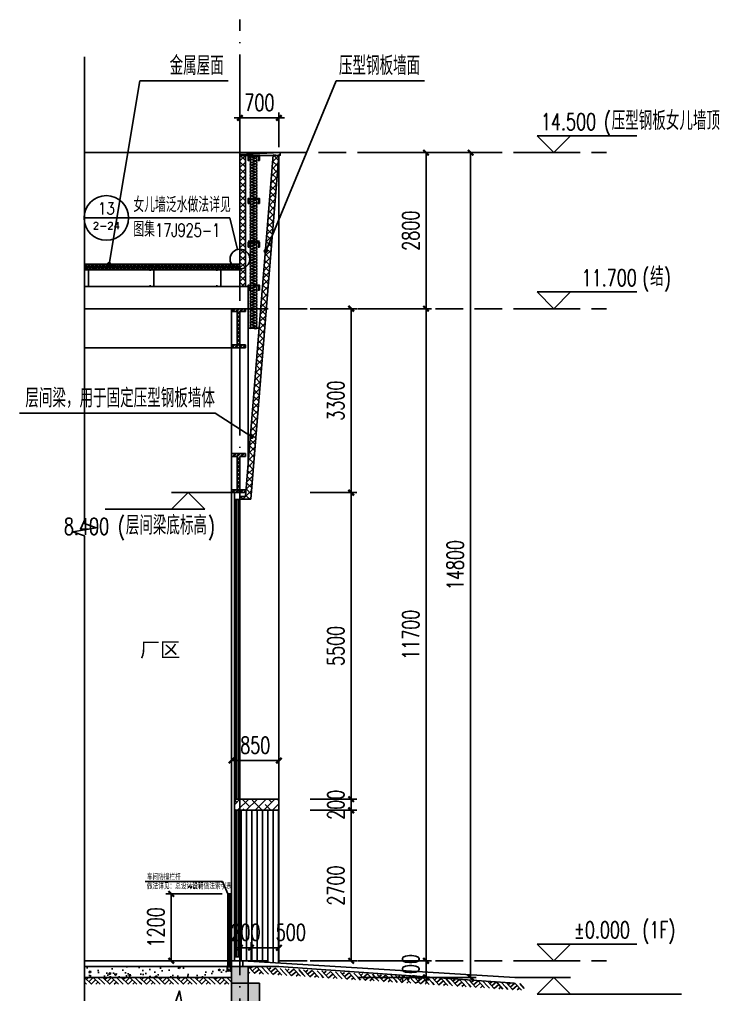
# Model space of a CAD drawing. Extents: x -1899985 to -450366, y 556196 to 2151267.
# Drawn here: x -1571451 to -1558886, y 567652 to 585146 of the extents above; entities that cross this region are included whole.
import ezdxf
from ezdxf.enums import TextEntityAlignment as Align

# ---------------------------------------------------------------- set-up
doc = ezdxf.new("R2010")
doc.units = 0
doc.header["$LTSCALE"] = 1000
doc.header["$MEASUREMENT"] = 0
for name, pattern in [('99轴线参照$0$DOTE', [2.42, 2, -0.2, 0.02, -0.2]), ('__DASH', [0.35, 0.25, -0.1]), ('DOTE', [2.42, 2, -0.2, 0.02, -0.2])]:
    doc.linetypes.add(name, pattern=pattern)
doc.layers.get('Defpoints').update_dxf_attribs({"color": 210})
for name, color, linetype in [('A-AXIS-D', 1, 'Continuous'), ('A-AXIS-DOTE', 14, 'DOTE'), ('A-AXIS-DP', 126, 'Continuous'), ('A-AXIS-SYMB', 3, 'Continuous'), ('A-HATCH-1', 252, 'Continuous'), ('A-HATCH-2', 251, 'Continuous'), ('A-HRAIL', 173, 'Continuous'), ('A-LIN-V', 9, 'Continuous'), ('A-SFCE', 30, 'Continuous'), ('A-WINDOW', 140, 'Continuous'), ('A-剖面图标准尺寸', 191, '99轴线参照$0$DOTE'), ('AS-COLN', 6, 'Continuous'), ('AS-WALL', 40, 'Continuous'), ('DIM_ELEV', 3, 'Continuous'), ('DIM_SYMB', 3, 'Continuous'), ('PUB_HATCH', 8, 'Continuous'), ('PUB_TEXT', 7, 'Continuous'), ('建-墙-填充', 8, 'Continuous'), ('建-柱-钢', 9, 'Continuous'), ('立面栏杆', 167, 'Continuous')]:
    doc.layers.add(name, color=color, linetype=linetype)
doc.styles.add('_TCH_DIM', font='SIMPLEX', dxfattribs={"bigfont": 'GBCBIG'})
doc.styles.add('_TCH_DIM_T3', font='SIMPLEX', dxfattribs={"width": 0.705882, "bigfont": 'GBCBIG'})
doc.styles.add('图框', font='')
doc.styles.get('图框').set_extended_font_data('SimSun')
doc.dimstyles.new('_TCH_ARCH&&100', dxfattribs={"dimtxt": 297.5, "dimasz": 100, "dimexe": 100, "dimexo": 100, "dimgap": 126.25, "dimtad": 1, "dimdec": 0, "dimzin": 0, "dimdsep": 46, "dimtxsty": '_TCH_DIM_T3', "dimblk": 'ARCHTICK', "dimcen": 0.09, "dimclrt": 7, "dimazin": 2, "dimtfac": 1, "dimtdec": 0, "dimtix": 1, "dimtmove": 2, "dimatfit": 3, "dimfxl": 0, "dimtolj": 1, "dimtzin": 0, "dimarcsym": 0})
pattern_1 = [(45, (0, 0), (-35.355339, 35.355339), []), (45, (23.57, 0), (-35.355339, 35.355339), [])]
pattern_2 = [(45, (60, 0), (-60.000061, 60.000061), []), (135, (60, 0), (-60.000061, -60.000061), [])]

# ---------------------------------------------------------------- blocks, each defined once
blk = doc.blocks.new('CURVEPATTERNLIB$SYSLIB$岩棉板')
at = {"color": 0}
for p, q in [((0, -17), (12, -67)), ((12, -67), (24, -17))]:
    blk.add_line(p, q, dxfattribs=at)
for centre, start, end in [((12, -17), 0, 180), ((0, -67), 270, 0), ((24, -67), 180, 270)]:
    blk.add_arc(centre, 12, start, end, dxfattribs=at)
blk = doc.blocks.new('w423432')
at = {"layer": 'A-LIN-V'}
blk.add_line((-1406424, 579963), (-1403484, 579963), dxfattribs=at)
for points in [[(-1406424, 580243), (-1406424, 580263), (-1406354, 580263), (-1406354, 579963), (-1406424, 579963), (-1406424, 579983)], [(-1405247, 580243), (-1405247, 580263), (-1405177, 580263), (-1405177, 579963), (-1405247, 579963), (-1405247, 579983)], [(-1404047, 580243), (-1404047, 580263), (-1403977, 580263), (-1403977, 579963), (-1404047, 579963), (-1404047, 579983)]]:
    blk.add_lwpolyline(points, dxfattribs=at)
at = {"layer": 'AS-COLN'}
for p, q in [((-1406424, 580363), (-1403634, 580363)), ((-1406424, 580263), (-1403634, 580263))]:
    blk.add_line(p, q, dxfattribs=at)
at = {"layer": 'A-HATCH-2', "xscale": -1.365615733326002, "yscale": 1.351351351351351, "zscale": 1.351351351351351, "rotation": 1.675992753059801e-11}
for p in [(-1406392, 580370), (-1406359, 580370), (-1406326, 580370), (-1406293, 580370), (-1406260, 580370), (-1406228, 580370), (-1406195, 580370), (-1406162, 580370), (-1406129, 580370), (-1406097, 580370), (-1406064, 580370), (-1406031, 580370), (-1405998, 580370), (-1405965, 580370), (-1405933, 580370), (-1405900, 580370), (-1405867, 580370), (-1405834, 580370), (-1405802, 580370), (-1405769, 580370), (-1405736, 580370), (-1405703, 580370), (-1405670, 580370), (-1405638, 580370), (-1405605, 580370), (-1405572, 580370), (-1405539, 580370), (-1405507, 580370), (-1405474, 580370), (-1405441, 580370), (-1405408, 580370), (-1405375, 580370), (-1405343, 580370), (-1405310, 580370), (-1405277, 580370), (-1405244, 580370), (-1405212, 580370), (-1405179, 580370), (-1405146, 580370), (-1405113, 580370), (-1405081, 580370), (-1405048, 580370), (-1405015, 580370), (-1404982, 580370), (-1404949, 580370), (-1404917, 580370), (-1404884, 580370), (-1404851, 580370), (-1404818, 580370), (-1404786, 580370), (-1404753, 580370), (-1404720, 580370), (-1404687, 580370), (-1404654, 580370), (-1404622, 580370), (-1404589, 580370), (-1404556, 580370), (-1404523, 580370), (-1404491, 580370), (-1404458, 580370), (-1404425, 580370), (-1404392, 580370), (-1404359, 580370), (-1404327, 580370), (-1404294, 580370), (-1404261, 580370), (-1404228, 580370), (-1404196, 580370), (-1404163, 580370), (-1404130, 580370), (-1404097, 580370), (-1404064, 580370), (-1404032, 580370), (-1403999, 580370), (-1403966, 580370), (-1403933, 580370), (-1403901, 580370), (-1403868, 580370), (-1403835, 580370), (-1403802, 580370), (-1403770, 580370), (-1403737, 580370), (-1403704, 580370), (-1403671, 580370), (-1403638, 580370)]:
    blk.add_blockref('CURVEPATTERNLIB$SYSLIB$岩棉板', p, dxfattribs=at)
blk = doc.blocks.new('A$C685418A6')
at = {"layer": '立面栏杆'}
for p, q in [((0, 89), (77, 89)), ((0, 89), (0, 84)), ((77, 84), (0, 84)), ((5, 70), (5, 13)), ((12, 70), (12, 13)), ((18, 84), (42, 84)), ((18, 77), (58, 77)), ((25, 29), (25, 13)), ((32, 29), (25, 29)), ((32, 29), (32, 13)), ((45, 29), (45, 13)), ((45, 29), (52, 29)), ((52, 29), (52, 13)), ((65, 70), (65, 13)), ((72, 70), (72, 13)), ((77, 89), (77, 84))]:
    blk.add_line(p, q, dxfattribs=at)
at = {"layer": '立面栏杆', "extrusion": (0, 0, -1)}
for centre, major_axis, start_param, end_param in [((18, 70), (13.3, 0.2), 3.155544, 4.72634), ((18, 13), (9.43, 9.43), 0.785398, 3.926991), ((18, 70), (4.71, 4.71), 3.926991, 5.497787), ((18, 13), (-4.71, 4.71), 2.356194, 5.497787), ((58, 13), (-9.43, 9.43), 2.356194, 5.497787), ((58, 13), (-4.71, 4.71), 2.356194, 5.497787), ((58, 70), (13.3, 0), -1.567074, 0.003723), ((58, 70), (-4.71, 4.71), 0.785398, 2.356194)]:
    blk.add_ellipse(centre, major_axis=major_axis, ratio=1, start_param=start_param, end_param=end_param, dxfattribs=at)
blk = doc.blocks.new('1200')
at = {"layer": 'A-HRAIL'}
for points in [[(6104, -107289), (6104, -105989), (6154, -105989), (6154, -107289)], [(6119, -107289), (6119, -105989), (6139, -105989), (6139, -107289)]]:
    blk.add_lwpolyline(points, close=True, dxfattribs=at)
blk.add_blockref('A$C685418A6', (6090, -107377), dxfattribs=at)
blk = doc.blocks.new('_ArchTick')
at = {"color": 0, "linetype": 'ByBlock', "const_width": 0.4}
blk.add_lwpolyline([(-0.5, -0.5), (0.5, 0.5)], dxfattribs=at)
blk = doc.blocks.new('*D261')
at = {"layer": 'A-AXIS-DP', "color": 0, "lineweight": -2}
for p, q in [((-1567495, 568257), (-1567495, 568592)), ((-1567295, 568257), (-1567295, 568592)), ((-1567495, 568492), (-1567595, 568492)), ((-1567495, 568492), (-1567295, 568492)), ((-1567295, 568492), (-1567195, 568492))]:
    blk.add_line(p, q, dxfattribs=at)
at = {"layer": 'Defpoints', "color": 0}
for p in [(-1567295, 568492), (-1567495, 568157), (-1567295, 568157)]:
    blk.add_point(p, dxfattribs=at)
at = {"layer": 'A-AXIS-DP', "color": 0, "lineweight": -2, "xscale": 100, "yscale": 100, "zscale": 100}
blk.add_blockref('_ArchTick', (-1567495, 568492), dxfattribs=at)
at = {"layer": 'A-AXIS-DP', "color": 0, "lineweight": -2, "xscale": 100, "yscale": 100, "zscale": 100, "rotation": 180}
blk.add_blockref('_ArchTick', (-1567295, 568492), dxfattribs=at)
at = {"layer": 'A-AXIS-DP', "color": 7, "insert": (-1567395, 568767), "char_height": 297.5, "attachment_point": 5, "style": '_TCH_DIM_T3'}
blk.add_mtext('\\A1;200', dxfattribs=at)
blk = doc.blocks.new('*D262')
at = {"layer": 'A-AXIS-DP', "color": 0, "lineweight": -2}
for p, q in [((-1567295, 568257), (-1567295, 568592)), ((-1566795, 568257), (-1566795, 568592)), ((-1567295, 568492), (-1566795, 568492))]:
    blk.add_line(p, q, dxfattribs=at)
at = {"layer": 'Defpoints', "color": 0}
for p in [(-1566795, 568492), (-1567295, 568157), (-1566795, 568157)]:
    blk.add_point(p, dxfattribs=at)
at = {"layer": 'A-AXIS-DP', "color": 0, "lineweight": -2, "xscale": 100, "yscale": 100, "zscale": 100, "rotation": 180}
blk.add_blockref('_ArchTick', (-1567295, 568492), dxfattribs=at)
at = {"layer": 'A-AXIS-DP', "color": 0, "lineweight": -2, "xscale": 100, "yscale": 100, "zscale": 100}
blk.add_blockref('_ArchTick', (-1566795, 568492), dxfattribs=at)
at = {"layer": 'A-AXIS-DP', "color": 7, "insert": (-1566581, 568767), "char_height": 297.5, "attachment_point": 5, "style": '_TCH_DIM_T3'}
blk.add_mtext('\\A1;500', dxfattribs=at)
blk = doc.blocks.new('*D286')
at = {"layer": 'A-AXIS-DP', "color": 0, "lineweight": -2}
for p, q in [((-1567813, 569457), (-1568827, 569457)), ((-1568727, 568257), (-1568727, 569457)), ((-1567813, 568257), (-1568827, 568257))]:
    blk.add_line(p, q, dxfattribs=at)
at = {"layer": 'Defpoints', "color": 0}
for p in [(-1568727, 569457), (-1567713, 569457), (-1567713, 568257)]:
    blk.add_point(p, dxfattribs=at)
at = {"layer": 'A-AXIS-DP', "color": 0, "lineweight": -2, "xscale": 100, "yscale": 100, "zscale": 100}
for p, rotation in [((-1568727, 569457), 90), ((-1568727, 568257), 270)]:
    blk.add_blockref('_ArchTick', p, dxfattribs=dict(at, rotation=rotation))
at = {"layer": 'A-AXIS-DP', "color": 7, "insert": (-1569002, 568857), "char_height": 297.5, "attachment_point": 5, "rotation": 90, "style": '_TCH_DIM_T3'}
blk.add_mtext('\\A1;1200', dxfattribs=at)
blk = doc.blocks.new('*D362')
at = {"layer": 'A-AXIS-DP', "color": 0, "lineweight": -2}
for p, q in [((-1567495, 582857), (-1567495, 583480)), ((-1566795, 582857), (-1566795, 583480)), ((-1567495, 583380), (-1567595, 583380)), ((-1567495, 583380), (-1566795, 583380)), ((-1566795, 583380), (-1566695, 583380))]:
    blk.add_line(p, q, dxfattribs=at)
at = {"layer": 'Defpoints', "color": 0}
for p in [(-1566795, 583380), (-1567495, 582757), (-1566795, 582757)]:
    blk.add_point(p, dxfattribs=at)
at = {"layer": 'A-AXIS-DP', "color": 0, "lineweight": -2, "xscale": 100, "yscale": 100, "zscale": 100}
blk.add_blockref('_ArchTick', (-1567495, 583380), dxfattribs=at)
at = {"layer": 'A-AXIS-DP', "color": 0, "lineweight": -2, "xscale": 100, "yscale": 100, "zscale": 100, "rotation": 180}
blk.add_blockref('_ArchTick', (-1566795, 583380), dxfattribs=at)
at = {"layer": 'A-AXIS-DP', "color": 7, "insert": (-1567145, 583655), "char_height": 297.5, "attachment_point": 5, "style": '_TCH_DIM_T3'}
blk.add_mtext('\\A1;700', dxfattribs=at)
blk = doc.blocks.new('*D363')
at = {"layer": 'A-AXIS-DP', "color": 0, "lineweight": -2}
for p, q in [((-1567645, 571190), (-1567645, 571950)), ((-1566795, 571190), (-1566795, 571950)), ((-1567645, 571850), (-1566795, 571850))]:
    blk.add_line(p, q, dxfattribs=at)
at = {"layer": 'Defpoints', "color": 0}
for p in [(-1566795, 571850), (-1567645, 571090), (-1566795, 571090)]:
    blk.add_point(p, dxfattribs=at)
at = {"layer": 'A-AXIS-DP', "color": 0, "lineweight": -2, "xscale": 100, "yscale": 100, "zscale": 100, "rotation": 180}
blk.add_blockref('_ArchTick', (-1567645, 571850), dxfattribs=at)
at = {"layer": 'A-AXIS-DP', "color": 0, "lineweight": -2, "xscale": 100, "yscale": 100, "zscale": 100}
blk.add_blockref('_ArchTick', (-1566795, 571850), dxfattribs=at)
at = {"layer": 'A-AXIS-DP', "color": 7, "insert": (-1567220, 572125), "char_height": 297.5, "attachment_point": 5, "style": '_TCH_DIM_T3'}
blk.add_mtext('\\A1;850', dxfattribs=at)
blk = doc.blocks.new('*D364')
at = {"layer": 'A-AXIS-DP', "color": 0, "lineweight": -2}
for p, q in [((-1566235, 579957), (-1565398, 579957)), ((-1565498, 576657), (-1565498, 579957)), ((-1566235, 576657), (-1565398, 576657))]:
    blk.add_line(p, q, dxfattribs=at)
at = {"layer": 'Defpoints', "color": 0}
for p in [(-1566335, 579957), (-1565498, 579957), (-1566335, 576657)]:
    blk.add_point(p, dxfattribs=at)
at = {"layer": 'A-AXIS-DP', "color": 0, "lineweight": -2, "xscale": 100, "yscale": 100, "zscale": 100}
for p, rotation in [((-1565498, 579957), 90), ((-1565498, 576657), 270)]:
    blk.add_blockref('_ArchTick', p, dxfattribs=dict(at, rotation=rotation))
at = {"layer": 'A-AXIS-DP', "color": 7, "insert": (-1565773, 578307), "char_height": 297.5, "attachment_point": 5, "rotation": 90, "style": '_TCH_DIM_T3'}
blk.add_mtext('\\A1;3300', dxfattribs=at)
blk = doc.blocks.new('*D365')
at = {"layer": 'A-AXIS-DP', "color": 0, "lineweight": -2}
for p, q in [((-1566235, 576657), (-1565398, 576657)), ((-1565498, 571157), (-1565498, 576657)), ((-1566235, 571157), (-1565398, 571157))]:
    blk.add_line(p, q, dxfattribs=at)
at = {"layer": 'Defpoints', "color": 0}
for p in [(-1566335, 576657), (-1565498, 576657), (-1566335, 571157)]:
    blk.add_point(p, dxfattribs=at)
at = {"layer": 'A-AXIS-DP', "color": 0, "lineweight": -2, "xscale": 100, "yscale": 100, "zscale": 100}
for p, rotation in [((-1565498, 576657), 90), ((-1565498, 571157), 270)]:
    blk.add_blockref('_ArchTick', p, dxfattribs=dict(at, rotation=rotation))
at = {"layer": 'A-AXIS-DP', "color": 7, "insert": (-1565773, 573907), "char_height": 297.5, "attachment_point": 5, "rotation": 90, "style": '_TCH_DIM_T3'}
blk.add_mtext('\\A1;5500', dxfattribs=at)
blk = doc.blocks.new('*D366')
at = {"layer": 'A-AXIS-DP', "color": 0, "lineweight": -2}
for p, q in [((-1565498, 571157), (-1565498, 571257)), ((-1566235, 571157), (-1565398, 571157)), ((-1565498, 570957), (-1565498, 571157)), ((-1566235, 570957), (-1565398, 570957)), ((-1565498, 570957), (-1565498, 570857))]:
    blk.add_line(p, q, dxfattribs=at)
at = {"layer": 'Defpoints', "color": 0}
for p in [(-1566335, 571157), (-1565498, 571157), (-1566335, 570957)]:
    blk.add_point(p, dxfattribs=at)
at = {"layer": 'A-AXIS-DP', "color": 0, "lineweight": -2, "xscale": 100, "yscale": 100, "zscale": 100}
for p, rotation in [((-1565498, 571157), 270), ((-1565498, 570957), 90)]:
    blk.add_blockref('_ArchTick', p, dxfattribs=dict(at, rotation=rotation))
at = {"layer": 'A-AXIS-DP', "color": 7, "insert": (-1565773, 571057), "char_height": 297.5, "attachment_point": 5, "rotation": 90, "style": '_TCH_DIM_T3'}
blk.add_mtext('\\A1;200', dxfattribs=at)
blk = doc.blocks.new('*D367')
at = {"layer": 'A-AXIS-DP', "color": 0, "lineweight": -2}
for p, q in [((-1566235, 570957), (-1565398, 570957)), ((-1565498, 568257), (-1565498, 570957)), ((-1566235, 568257), (-1565398, 568257))]:
    blk.add_line(p, q, dxfattribs=at)
at = {"layer": 'Defpoints', "color": 0}
for p in [(-1566335, 570957), (-1565498, 570957), (-1566335, 568257)]:
    blk.add_point(p, dxfattribs=at)
at = {"layer": 'A-AXIS-DP', "color": 0, "lineweight": -2, "xscale": 100, "yscale": 100, "zscale": 100}
for p, rotation in [((-1565498, 570957), 90), ((-1565498, 568257), 270)]:
    blk.add_blockref('_ArchTick', p, dxfattribs=dict(at, rotation=rotation))
at = {"layer": 'A-AXIS-DP', "color": 7, "insert": (-1565773, 569607), "char_height": 297.5, "attachment_point": 5, "rotation": 90, "style": '_TCH_DIM_T3'}
blk.add_mtext('\\A1;2700', dxfattribs=at)
blk = doc.blocks.new('*D368')
at = {"layer": 'A-AXIS-D', "color": 0, "lineweight": -2}
for p, q in [((-1565387, 568257), (-1564054, 568257)), ((-1564154, 568257), (-1564154, 568357)), ((-1564154, 567957), (-1564154, 568257)), ((-1565387, 567957), (-1564054, 567957)), ((-1564154, 567957), (-1564154, 567857))]:
    blk.add_line(p, q, dxfattribs=at)
at = {"layer": 'Defpoints', "color": 0}
for p in [(-1565487, 568257), (-1564154, 568257), (-1565487, 567957)]:
    blk.add_point(p, dxfattribs=at)
at = {"layer": 'A-AXIS-D', "color": 0, "lineweight": -2, "xscale": 100, "yscale": 100, "zscale": 100}
for p, rotation in [((-1564154, 568257), 270), ((-1564154, 567957), 90)]:
    blk.add_blockref('_ArchTick', p, dxfattribs=dict(at, rotation=rotation))
at = {"layer": 'A-AXIS-D', "color": 7, "insert": (-1564429, 568107), "char_height": 297.5, "attachment_point": 5, "rotation": 90, "style": '_TCH_DIM_T3'}
blk.add_mtext('\\A1;300', dxfattribs=at)
blk = doc.blocks.new('*D369')
at = {"layer": 'A-AXIS-D', "color": 0, "lineweight": -2}
for p, q in [((-1565387, 579957), (-1564054, 579957)), ((-1564154, 568257), (-1564154, 579957)), ((-1565387, 568257), (-1564054, 568257))]:
    blk.add_line(p, q, dxfattribs=at)
at = {"layer": 'Defpoints', "color": 0}
for p in [(-1565487, 579957), (-1564154, 579957), (-1565487, 568257)]:
    blk.add_point(p, dxfattribs=at)
at = {"layer": 'A-AXIS-D', "color": 0, "lineweight": -2, "xscale": 100, "yscale": 100, "zscale": 100}
for p, rotation in [((-1564154, 579957), 90), ((-1564154, 568257), 270)]:
    blk.add_blockref('_ArchTick', p, dxfattribs=dict(at, rotation=rotation))
at = {"layer": 'A-AXIS-D', "color": 7, "insert": (-1564429, 574107), "char_height": 297.5, "attachment_point": 5, "rotation": 90, "style": '_TCH_DIM_T3'}
blk.add_mtext('\\A1;11700', dxfattribs=at)
blk = doc.blocks.new('*D370')
at = {"layer": 'A-AXIS-D', "color": 0, "lineweight": -2}
for p, q in [((-1565387, 582757), (-1564054, 582757)), ((-1564154, 579957), (-1564154, 582757)), ((-1565387, 579957), (-1564054, 579957))]:
    blk.add_line(p, q, dxfattribs=at)
at = {"layer": 'Defpoints', "color": 0}
for p in [(-1565487, 582757), (-1564154, 582757), (-1565487, 579957)]:
    blk.add_point(p, dxfattribs=at)
at = {"layer": 'A-AXIS-D', "color": 0, "lineweight": -2, "xscale": 100, "yscale": 100, "zscale": 100}
for p, rotation in [((-1564154, 582757), 90), ((-1564154, 579957), 270)]:
    blk.add_blockref('_ArchTick', p, dxfattribs=dict(at, rotation=rotation))
at = {"layer": 'A-AXIS-D', "color": 7, "insert": (-1564429, 581357), "char_height": 297.5, "attachment_point": 5, "rotation": 90, "style": '_TCH_DIM_T3'}
blk.add_mtext('\\A1;2800', dxfattribs=at)
blk = doc.blocks.new('*D371')
at = {"layer": 'A-AXIS-D', "color": 0, "lineweight": -2}
for p, q in [((-1564587, 582757), (-1563254, 582757)), ((-1563354, 567957), (-1563354, 582757)), ((-1564587, 567957), (-1563254, 567957))]:
    blk.add_line(p, q, dxfattribs=at)
at = {"layer": 'Defpoints', "color": 0}
for p in [(-1564687, 582757), (-1563354, 582757), (-1564687, 567957)]:
    blk.add_point(p, dxfattribs=at)
at = {"layer": 'A-AXIS-D', "color": 0, "lineweight": -2, "xscale": 100, "yscale": 100, "zscale": 100}
for p, rotation in [((-1563354, 582757), 90), ((-1563354, 567957), 270)]:
    blk.add_blockref('_ArchTick', p, dxfattribs=dict(at, rotation=rotation))
at = {"layer": 'A-AXIS-D', "color": 7, "insert": (-1563629, 575357), "char_height": 297.5, "attachment_point": 5, "rotation": 90, "style": '_TCH_DIM_T3'}
blk.add_mtext('\\A1;14800', dxfattribs=at)
blk = doc.blocks.new('$LinePat$素土夯实')
at = {"color": 0}
for p, q in [((0, -210), (210, 0)), ((120, -300), (420, 0)), ((420, 0), (608, -188)), ((495, -300), (795, 0)), ((615, 0), (705, -90)), ((210, -210), (300, -300)), ((315, -105), (502, -293)), ((705, -300), (795, -210))]:
    blk.add_line(p, q, dxfattribs=at)
blk = doc.blocks.new('CURVEPATTERNLIB$SYSLIB$防水材料1')
at = {"layer": 'PUB_HATCH'}
h = blk.add_hatch(dxfattribs=at)
h.set_pattern_fill('ANSI31', color=256, scale=10, angle=90, style=0)
h.set_pattern_definition([(45, (-196995.837, -685381.036), (11.22532015, -11.22532015), [])])
h.paths.add_polyline_path([(35, 0), (0, 0), (0, -100), (35, -100), (35, -90), (30, -90), (30, -95), (5, -95), (5, -5), (30, -5), (30, -10), (35, -10)])
h = blk.add_hatch(dxfattribs=at)
h.set_pattern_fill('ANSI31', color=256, scale=10, angle=90, style=0)
h.set_pattern_definition([(45, (-196695.837, -685381.036), (11.22532015, -11.22532015), [])])
h.paths.add_polyline_path([(335, 0), (300, 0), (300, -100), (335, -100), (335, -90), (330, -90), (330, -95), (305, -95), (305, -5), (330, -5), (330, -10), (335, -10)])
at = {"layer": 'A-LIN-V', "extrusion": (-3.26108e-18, 2.41725e-31, -1)}
blk.add_line((600, 0), (600, -100), dxfattribs=at)
at = {"layer": 'A-LIN-V'}
for p, q in [((30, -10), (35, -10)), ((330, -10), (335, -10)), ((30, -90), (35, -90)), ((330, -90), (335, -90))]:
    blk.add_line(p, q, dxfattribs=at)
at = {"layer": 'A-LIN-V', "extrusion": (-3.26108e-18, 2.41725e-31, -1)}
for points in [[(-35, -10), (-35, 0), (0, 0), (0, -100), (-35, -100), (-35, -90)], [(-335, -10), (-335, 0), (-300, 0), (-300, -100), (-335, -100), (-335, -90)], [(-30, -10), (-30, -5), (-5, -5), (-5, -95), (-30, -95), (-30, -90)], [(-330, -10), (-330, -5), (-305, -5), (-305, -95), (-330, -95), (-330, -90)]]:
    blk.add_lwpolyline(points, dxfattribs=at)
at = {"layer": 'A-LIN-V', "xscale": 0.8142221102150538, "yscale": 0.8108108108108109, "zscale": 0.8142221102150538}
for p in [(0, -20.1), (19.5, -20.1), (39.1, -20.1), (58.6, -20.1), (78.2, -20.1), (97.7, -20.1), (117.2, -20.1), (136.8, -20.1), (156.3, -20.1), (175.9, -20.1), (195.4, -20.1), (215, -20.1), (234.5, -20.1), (254, -20.1), (273.6, -20.1), (293.1, -20.1), (312.7, -20.1), (332.2, -20.1), (351.7, -20.1), (371.3, -20.1), (390.8, -20.1), (410.4, -20.1), (429.9, -20.1), (449.5, -20.1), (469, -20.1), (488.5, -20.1), (508.1, -20.1), (527.6, -20.1), (547.2, -20.1), (566.7, -20.1), (586.2, -20.1)]:
    blk.add_blockref('CURVEPATTERNLIB$SYSLIB$岩棉板', p, dxfattribs=at)

msp = doc.modelspace()

# ---------------------------------------------------------------- hatches: boundary and pattern name
at = {"layer": 'A-HATCH-1'}
h = msp.add_hatch(dxfattribs=at)
h.set_pattern_fill('混凝土', color=256, scale=50)
h.set_pattern_definition([(50, (-4652.67, 0), (358.63009, -31.37607), [37.5, -412.5]), (355, (-4652.67, 0), (-69.37567, 376.09607), [30, -330]), (100.4514, (-4622.78, -2.6), (289.25469, 344.71977), [31.870095, -350.571056]), (46.1842, (-4652.67, 100), (533.62052, -82.75951), [56.25, -618.75]), (96.6356, (-4608.2, 93.1), (467.33135, 487.05894), [47.80514, -525.8565]), (351.1842, (-4652.67, 100), (467.33097, 487.0593), [45, -495]), (21, (-4602.67, 75), (298.453526, -201.309445), [37.5, -412.5]), (326, (-4602.67, 75), (121.65767, 362.57502), [30, -330]), (71.4514, (-4577.8, 58.22), (420.111314, 161.26525), [31.870095, -350.571056]), (37.5, (-4652.67, 0), (6.079928, 166.446927), [0, -326, 0, -335, 0, -331.25]), (7.5, (-4652.67, 0), (131.534769, 197.205856), [0, -191, 0, -318.5, 0, -126.25]), (327.5, (-4764.17, 0), (266.911218, -11.277436), [0, -125, 0, -390, 0, -517.5]), (317.5, (-4814.17, 0), (291.593085, 50.05249), [0, -162.5, 0, -259, 0, -367.5])])
h.paths.add_polyline_path([(-1567644.6, 567957.5), (-1567644.6, 568157.5), (-1570285, 568157.5), (-1570285, 567957.5)])
at = {"layer": 'A-HATCH-2'}
h = msp.add_hatch(dxfattribs=at)
h.set_pattern_fill('ANSI38', color=256, scale=70)
h.set_pattern_definition([(45, (-8893.87, 0), (-78.577241, 78.577241), []), (135, (-8893.87, 0), (-235.731723, 78.577241), [277.8125, -166.6875])])
h.paths.add_polyline_path([(-1567594.6, 571157.5), (-1566794.8, 571157.5), (-1566794.8, 570957.5), (-1567594.6, 570957.5)])
h = msp.add_hatch(dxfattribs=at)
h.set_pattern_fill('ANSI31', color=256, scale=60, angle=45)
h.set_pattern_definition([(90, (-8893.87, 0), (-95.25, 0), [])])
h.paths.add_polyline_path([(-1566794.8, 570957.5), (-1567545.6, 570957.5), (-1567544.6, 568257.5), (-1566797.3, 568215.1)])
at = {"layer": 'PUB_HATCH'}
h = msp.add_hatch(dxfattribs=at)
h.set_pattern_fill('多孔材料', color=256, scale=30, style=0)
h.set_pattern_definition(pattern_2)
h.paths.add_polyline_path([(-1567394.6, 580357.5), (-1567394.6, 582707.5), (-1567494.6, 582707.5), (-1567494.6, 580357.5)])
h = msp.add_hatch(dxfattribs=at)
h.set_pattern_fill('多孔材料', color=256, scale=30, style=0)
h.set_pattern_definition(pattern_2)
h.paths.add_polyline_path([(-1567394.6, 576587.5), (-1567298.3, 576537.5), (-1566798.5, 582707.5), (-1566898.2, 582715.5)])
h = msp.add_hatch(dxfattribs=at)
h.set_pattern_fill('多孔材料', color=256, scale=30, style=0)
h.set_pattern_definition(pattern_2)
h.paths.add_polyline_path([(-1567494.6, 576537.5), (-1567298.3, 576537.5), (-1567394.6, 576587.5), (-1567494.6, 576587.5)])
for points in [[(-1567344.6, 567507.5), (-1567344.6, 568157.5), (-1567644.6, 568157.5), (-1567644.6, 567507.5)], [(-1567144.6, 567507.5), (-1567144.6, 567857.5), (-1567644.6, 567857.5), (-1567644.6, 567507.5)]]:
    msp.add_hatch(color=256, dxfattribs=at).paths.add_polyline_path(points)
at = {"layer": '建-墙-填充'}
h = msp.add_hatch(dxfattribs=at)
h.set_pattern_fill('金属', color=256, scale=20, style=0)
h.set_pattern_definition(pattern_1)
h.paths.add_polyline_path([(-1567394.6, 579957.5), (-1567644.6, 579957.5), (-1567644.6, 579907.5), (-1567544.6, 579907.5), (-1567544.6, 579307.5), (-1567644.6, 579307.5), (-1567644.6, 579257.5), (-1567394.6, 579257.5), (-1567394.6, 579307.5), (-1567494.6, 579307.5), (-1567494.6, 579907.5), (-1567394.6, 579907.5)])
h = msp.add_hatch(dxfattribs=at)
h.set_pattern_fill('金属', color=256, scale=20, style=0)
h.set_pattern_definition(pattern_1)
h.paths.add_polyline_path([(-1567394.6, 577357.5), (-1567644.6, 577357.5), (-1567644.6, 577307.5), (-1567544.6, 577307.5), (-1567544.6, 576707.5), (-1567644.6, 576707.5), (-1567644.6, 576657.5), (-1567394.6, 576657.5), (-1567394.6, 576707.5), (-1567494.6, 576707.5), (-1567494.6, 577307.5), (-1567394.6, 577307.5)])

# ---------------------------------------------------------------- linework, layer by layer
at = {"layer": 'A-AXIS-DOTE'}
msp.add_line((-1567494.6, 565580.6), (-1567494.6, 585146), dxfattribs=at)
at = {"layer": 'A-AXIS-DOTE', "linetype": '__DASH', "ltscale": 2}
for p, q in [((-1570285, 582757.5), (-1560917.3, 582757.5)), ((-1570285, 579957.5), (-1560917.3, 579957.5)), ((-1570285, 568257.5), (-1560917.3, 568257.5))]:
    msp.add_line(p, q, dxfattribs=at)
at = {"layer": 'A-AXIS-SYMB'}
for p, q in [((-1569492.2, 581586.1), (-1570292.2, 581586.1)), ((-1567673.9, 581586.1), (-1569492.2, 581586.1)), ((-1567536.4, 581020.4), (-1567673.9, 581586.1)), ((-1567940.7, 578079.9), (-1571451, 578079.9)), ((-1567283.2, 577657.8), (-1567940.7, 578079.9))]:
    msp.add_line(p, q, dxfattribs=at)
msp.add_lwpolyline([(-1567317.6, 580848.4, 1), (-1567671.6, 580848.4, 1)], format="xyb", close=True, dxfattribs=at)
at = {"layer": 'A-AXIS-SYMB', "const_width": 40}
msp.add_lwpolyline([(-1567266.4, 577647, 1), (-1567300, 577668.6, 1)], format="xyb", close=True, dxfattribs=at)
at = {"layer": 'A-AXIS-SYMB'}
msp.add_circle((-1569892.2, 581586.1), 400, dxfattribs=at)
at = {"layer": 'A-LIN-V'}
for p, q in [((-1566770.7, 582757.5), (-1570285, 582757.5)), ((-1566794.8, 582718.8), (-1566794.8, 581799.5)), ((-1566794.8, 582718.8), (-1566794.8, 568214.9)), ((-1567344.6, 579957.5), (-1567344.6, 580357.5)), ((-1567994.6, 579957.5), (-1570285, 579957.5)), ((-1567994.6, 579957.5), (-1567344.6, 579957.5)), ((-1567644.6, 579957.5), (-1567644.6, 576587.5)), ((-1567344.6, 579957.5), (-1567344.6, 577204.7)), ((-1570285, 579257.5), (-1567644.6, 579257.5)), ((-1567644.6, 576587.5), (-1567644.6, 568257.5))]:
    msp.add_line(p, q, dxfattribs=at)
for points in [[(-1567644.6, 582757.5), (-1567001.2, 582757.5)], [(-1567494.6, 582707.5), (-1566794.8, 582707.5)]]:
    msp.add_lwpolyline(points, dxfattribs=at)
at = {"layer": 'A-SFCE'}
for p, q in [((-1570285, 568257.5), (-1567594.6, 568257.5)), ((-1567444.6, 568257.5), (-1562559.1, 567957.5))]:
    msp.add_line(p, q, dxfattribs=at)
msp.add_lwpolyline([(-1562566.2, 567857.7), (-1566798.3, 568157.5), (-1567344.6, 568157.5)], dxfattribs=at)
at = {"layer": 'A-WINDOW'}
for p, q in [((-1567594.6, 576587.5), (-1567594.6, 571157.5)), ((-1567561.6, 576535.6), (-1567561.6, 571157.5)), ((-1567527.6, 576535.6), (-1567527.6, 571157.5)), ((-1567494.6, 576587.5), (-1567494.6, 571157.5)), ((-1567594.6, 570957.3), (-1567594.6, 568327.5)), ((-1567561.6, 570957.5), (-1567561.6, 568327.5)), ((-1567527.6, 570957.5), (-1567527.6, 568327.5)), ((-1567494.6, 570957.5), (-1567494.6, 568327.5))]:
    msp.add_line(p, q, dxfattribs=at)
for points in [[(-1567494.6, 576587.5), (-1567494.6, 576587.5), (-1567494.6, 576535.6), (-1567594.6, 576535.6), (-1567594.6, 576657.5), (-1567494.6, 576657.5)], [(-1567594.6, 571157.5), (-1566794.8, 571157.5), (-1566794.8, 570957.5), (-1567594.6, 570957.5), (-1567594.6, 571157.5)], [(-1567494.6, 568327.5), (-1567494.6, 568327.5), (-1567494.6, 568257.5), (-1567594.6, 568257.5), (-1567594.6, 568327.5), (-1567494.6, 568327.5)]]:
    msp.add_lwpolyline(points, dxfattribs=at)
at = {"layer": 'AS-COLN'}
for p, q in [((-1567644.6, 567507.5), (-1567644.6, 568157.5)), ((-1567644.6, 568157.5), (-1567344.6, 568157.5)), ((-1567344.6, 567507.5), (-1567344.6, 568157.5)), ((-1567644.6, 567507.5), (-1567644.6, 567857.5)), ((-1567644.6, 567857.5), (-1567144.6, 567857.5)), ((-1567144.6, 567507.5), (-1567144.6, 567857.5))]:
    msp.add_line(p, q, dxfattribs=at)
msp.add_lwpolyline([(-1570285, 568157.5), (-1567644.6, 568157.5), (-1567644.6, 567957.5), (-1570285, 567957.5)], dxfattribs=at)
at = {"layer": 'AS-WALL'}
for p, q in [((-1567494.6, 580357.5), (-1567494.6, 582707.5)), ((-1567494.6, 582707.5), (-1567394.6, 582707.5)), ((-1567394.6, 576587.5), (-1566898.2, 582715.5)), ((-1567394.6, 580357.5), (-1567394.6, 582707.5)), ((-1567298.3, 576537.5), (-1566798.5, 582707.5)), ((-1566898.2, 582715.5), (-1566798.5, 582707.5)), ((-1567494.6, 580357.5), (-1567394.6, 580357.5)), ((-1567494.6, 576587.5), (-1567394.6, 576587.5)), ((-1567494.6, 576587.5), (-1567494.6, 576537.5)), ((-1567494.6, 576537.5), (-1567298.3, 576537.5)), ((-1567644.6, 568157.5), (-1567644.6, 568257.5)), ((-1567644.6, 568257.5), (-1567444.6, 568257.5)), ((-1567444.6, 568157.5), (-1567444.6, 568257.5)), ((-1567644.6, 568157.5), (-1567444.6, 568157.5))]:
    msp.add_line(p, q, dxfattribs=at)
msp.add_lwpolyline([(-1566794.8, 582686.2), (-1566794.8, 582718.8), (-1566770.7, 582707.5), (-1566770.7, 582757.5), (-1567494.6, 582724.3), (-1567494.6, 582640)], dxfattribs=at)
at = {"layer": 'DIM_ELEV'}
for p, q in [((-1561859.1, 582757.5), (-1562159.1, 583057.5)), ((-1562159.1, 583057.5), (-1560371.1, 583057.5)), ((-1561859.1, 582757.5), (-1561559.1, 583057.5)), ((-1562559.1, 582757.5), (-1561559.1, 582757.5)), ((-1561859.1, 579957.5), (-1562159.1, 580257.5)), ((-1562159.1, 580257.5), (-1560371.1, 580257.5)), ((-1561859.1, 579957.5), (-1561559.1, 580257.5)), ((-1562559.1, 579957.5), (-1561559.1, 579957.5)), ((-1568423.3, 576657.5), (-1568723.3, 576357.5)), ((-1567422.2, 576657.5), (-1568723.3, 576657.5)), ((-1568423.3, 576657.5), (-1568123.3, 576357.5)), ((-1568123.3, 576357.5), (-1569911.3, 576357.5)), ((-1561859.1, 568257.5), (-1562159.1, 568557.5)), ((-1562159.1, 568557.5), (-1560371.1, 568557.5)), ((-1561859.1, 568257.5), (-1561559.1, 568557.5)), ((-1562559.1, 568257.5), (-1561559.1, 568257.5)), ((-1562559.1, 567957.5), (-1561559.1, 567957.5)), ((-1561859.1, 567957.5), (-1562159.1, 567657.5)), ((-1561859.1, 567957.5), (-1561559.1, 567657.5)), ((-1562159.1, 567657.5), (-1559571.2, 567657.5))]:
    msp.add_line(p, q, dxfattribs=at)
at = {"layer": 'DIM_SYMB'}
for p, q in [((-1569842.7, 580757.5), (-1569292.4, 584045.3)), ((-1569292.4, 584045.3), (-1567706.2, 584045.3)), ((-1567031.7, 580990.7), (-1565768.5, 584044.9)), ((-1565768.5, 584044.9), (-1564182.4, 584044.9)), ((-1567808.1, 569678.9), (-1569194.9, 569678.9)), ((-1567695.1, 569415.2), (-1567808.1, 569678.9))]:
    msp.add_line(p, q, dxfattribs=at)
for points in [[(-1570285, 584475.8), (-1570285, 576104.1), (-1570075, 576027.7), (-1570495, 575953.6), (-1570285, 575879.1), (-1570285, 567507.5)], [(-1566686.7, 567507.5), (-1568426, 567507.5), (-1568502.4, 567297.5), (-1568576.5, 567717.5), (-1568651, 567507.5), (-1570390.3, 567507.5)]]:
    msp.add_lwpolyline(points, dxfattribs=at)
for points, const_width in [([(-1567039.4, 580972.2, 1), (-1567024.1, 581009.2, 1)], 40), ([(-1569846, 580737.7, 1), (-1569839.4, 580777.2, 1)], 40), ([(-1567692.7, 569409.7, 1), (-1567697.4, 569420.7, 1)], 12)]:
    msp.add_lwpolyline(points, format="xyb", close=True, dxfattribs=dict(at, const_width=const_width))
at = {"layer": '建-柱-钢'}
for p, q in [((-1567394.6, 579957.5), (-1567644.6, 579957.5)), ((-1567644.6, 579957.5), (-1567644.6, 579907.5)), ((-1567394.6, 579907.5), (-1567394.6, 579957.5)), ((-1567644.6, 579907.5), (-1567544.6, 579907.5)), ((-1567544.6, 579907.5), (-1567544.6, 579307.5)), ((-1567494.6, 579307.5), (-1567494.6, 579907.5)), ((-1567494.6, 579907.5), (-1567394.6, 579907.5)), ((-1567544.6, 579307.5), (-1567644.6, 579307.5)), ((-1567644.6, 579307.5), (-1567644.6, 579257.5)), ((-1567644.6, 579257.5), (-1567394.6, 579257.5)), ((-1567394.6, 579307.5), (-1567494.6, 579307.5)), ((-1567394.6, 579257.5), (-1567394.6, 579307.5)), ((-1567394.6, 577357.5), (-1567644.6, 577357.5)), ((-1567644.6, 577357.5), (-1567644.6, 577307.5)), ((-1567644.6, 577307.5), (-1567544.6, 577307.5)), ((-1567544.6, 577307.5), (-1567544.6, 576707.5)), ((-1567494.6, 576707.5), (-1567494.6, 577307.5)), ((-1567494.6, 577307.5), (-1567394.6, 577307.5)), ((-1567394.6, 577307.5), (-1567394.6, 577357.5)), ((-1567544.6, 576707.5), (-1567644.6, 576707.5)), ((-1567644.6, 576707.5), (-1567644.6, 576657.5)), ((-1567644.6, 576657.5), (-1567394.6, 576657.5)), ((-1567394.6, 576707.5), (-1567494.6, 576707.5)), ((-1567394.6, 576657.5), (-1567394.6, 576707.5))]:
    msp.add_line(p, q, dxfattribs=at)

# ---------------------------------------------------------------- block references
at = {"layer": 'A-HATCH-1', "xscale": -0.4151571816892616, "yscale": 0.4, "zscale": 0.4, "rotation": 4.547111564815764e-10}
for p in [(-1569954.9, 567957.5), (-1569624.9, 567957.5), (-1569294.8, 567957.5), (-1568964.8, 567957.5), (-1568634.7, 567957.5), (-1568304.7, 567957.5), (-1567974.6, 567957.5), (-1567644.6, 567957.5)]:
    msp.add_blockref('$LinePat$素土夯实', p, dxfattribs=at)
at = {"layer": 'A-HATCH-2'}
for name, p, xscale, yscale, zscale, rotation in [('CURVEPATTERNLIB$SYSLIB$防水材料1', (-1567144.6, 582707.5), 2.568346866191602, 1.999999999990687, 1.999999999990687, 269.9999999912758), ('CURVEPATTERNLIB$SYSLIB$防水材料1', (-1567144.6, 581151.6), 2.568346866191602, 1.999999999990687, 1.999999999990687, 269.9999999912758), ('$LinePat$素土夯实', (-1567014, 568136.4), -0.4167194648447979, 0.4, 0.4, 356.3994451058974), ('$LinePat$素土夯实', (-1566683.3, 568115.6), -0.4167194648447979, 0.4, 0.4, 356.3994451058974), ('$LinePat$素土夯实', (-1566352.7, 568094.8), -0.4167194648447979, 0.4, 0.4, 356.3994451058974), ('$LinePat$素土夯实', (-1566022, 568074), -0.4167194648447979, 0.4, 0.4, 356.3994451058974), ('$LinePat$素土夯实', (-1565691.4, 568053.2), -0.4167194648447979, 0.4, 0.4, 356.3994451058974), ('$LinePat$素土夯实', (-1565360.8, 568032.4), -0.4167194648447979, 0.4, 0.4, 356.3994451058974), ('$LinePat$素土夯实', (-1565030.1, 568011.6), -0.4167194648447979, 0.4, 0.4, 356.3994451058974), ('$LinePat$素土夯实', (-1564699.5, 567990.8), -0.4167194648447979, 0.4, 0.4, 356.3994451058974), ('$LinePat$素土夯实', (-1564368.9, 567970), -0.4167194648447979, 0.4, 0.4, 356.3994451058974), ('$LinePat$素土夯实', (-1564038.2, 567949.1), -0.4167194648447979, 0.4, 0.4, 356.3994451058974), ('$LinePat$素土夯实', (-1563707.6, 567928.3), -0.4167194648447979, 0.4, 0.4, 356.3994451058974), ('$LinePat$素土夯实', (-1563376.9, 567907.5), -0.4167194648447979, 0.4, 0.4, 356.3994451058974), ('$LinePat$素土夯实', (-1563046.3, 567886.7), -0.4167194648447979, 0.4, 0.4, 356.3994451058974), ('$LinePat$素土夯实', (-1562715.7, 567865.9), -0.4167194648447979, 0.4, 0.4, 356.3994451058974), ('$LinePat$素土夯实', (-1562385, 567845.1), -0.4167194648447979, 0.4, 0.4, 356.3994451058974)]:
    msp.add_blockref(name, p, dxfattribs=dict(at, xscale=xscale, yscale=yscale, zscale=zscale, rotation=rotation))
at = {"layer": 'A-LIN-V'}
msp.add_blockref('w423432', (-163860.7, 394.4), dxfattribs=at)
at = {"layer": 'A-剖面图标准尺寸', "linetype": 'Continuous'}
msp.add_blockref('1200', (-1573816.6, 675446), dxfattribs=at)

# ---------------------------------------------------------------- texts
at = {"layer": 'PUB_TEXT'}
for s, height, style, p in [('金属屋面', 337.59, '_TCH_DIM', (-1568757, 584150.3)), ('压型钢板墙面', 337.59, '_TCH_DIM', (-1565717.1, 584149.9)), ('压型钢板女儿墙顶', 337.59, '_TCH_DIM', (-1560822, 583162.5)), ('女儿墙泛水做法详见', 270.07, '_TCH_DIM', (-1569408.2, 581687.9)), ('图集', 270.07, '_TCH_DIM', (-1569408.2, 581248.9)), ('结', 337.6, '_TCH_DIM', (-1560131.1, 580362.5)), ('层间梁，用于固定压型钢板墙体', 337.589, '_TCH_DIM', (-1571346, 578184.9)), ('层间梁底标高', 337.59, '_TCH_DIM', (-1569543.7, 575902.5)), ('厂区', 264.35, '图框', (-1569288.6, 573706.8)), ('车间防撞栏杆', 101.28, '_TCH_DIM', (-1569163.4, 569710.4)), ('做法详见：总设计说明', 101.28, '_TCH_DIM', (-1569163.4, 569542.4)), ('设计做法索引表', 101.28, '_TCH_DIM', (-1568348.1, 569542.4))]:
    msp.add_text(s, height=height, dxfattribs=dict(at, style=style)).set_placement(p)
at = {"layer": 'PUB_TEXT', "style": '_TCH_DIM', "width": 0.705882}
for s, height, p in [('14.500', 297.5, (-1562092, 583162.5)), ('(', 297.5, (-1560962, 583162.5)), ('17J925-1', 238, (-1569015, 581248.9)), ('11.700', 297.5, (-1561361.1, 580362.5)), ('(', 297.5, (-1560271.1, 580362.5)), (')', 297.5, (-1559885.4, 580362.5)), ('(', 297.5, (-1569683.7, 575902.5)), (')', 297.5, (-1568069.2, 575902.5)), ('8.400', 297.5, (-1570653.7, 575902.5)), ('~', 89.2, (-1568426.1, 569542.4)), ('%%P0.000', 297.5, (-1561501.1, 568662.5)), ('(1F)', 297.5, (-1560271.1, 568662.5))]:
    msp.add_text(s, height=height, dxfattribs=at).set_placement(p)
at = {"layer": 'PUB_TEXT', "style": '_TCH_DIM'}
for s, height, p, p2 in [('13', 213.49, (-1570044.7, 581648.6), (-1569739.7, 581648.6)), ('2-24', 126.11, (-1570135.4, 581383.4), (-1569649, 581383.4))]:
    msp.add_text(s, height=height, dxfattribs=at).set_placement(p, p2, align=Align.FIT)

# ---------------------------------------------------------------- dimensions: what is measured, and where the dimension line sits
at = {"layer": 'A-AXIS-D'}
for p1, p2, picture, middle in [((-1565487.4, 579957.5), (-1565487.4, 582757.5), '*D370', (-1564429.1, 581357.5)), ((-1564687.4, 567957.5), (-1564687.4, 582757.5), '*D371', (-1563629.1, 575357.5)), ((-1565487.4, 568257.5), (-1565487.4, 579957.5), '*D369', (-1564429.1, 574107.5)), ((-1565487.4, 567957.5), (-1565487.4, 568257.5), '*D368', (-1564429.1, 568107.5))]:
    dim = msp.add_aligned_dim(p1=p1, p2=p2, distance=-1333.3, dimstyle='_TCH_ARCH&&100', dxfattribs=at)
    dim.commit()
    dim.dimension.update_dxf_attribs({"geometry": picture, "text_midpoint": middle})
at = {"layer": 'A-AXIS-DP'}
for p1, p2, distance, picture, middle in [((-1567494.6, 582757.5), (-1566794.8, 582757.5), 622.5, '*D362', (-1567144.7, 583655)), ((-1566335.2, 576657.5), (-1566335.2, 579957.5), -837, '*D364', (-1565773.2, 578307.5)), ((-1566335.2, 571157.5), (-1566335.2, 576657.5), -837, '*D365', (-1565773.2, 573907.5)), ((-1567644.6, 571090), (-1566794.8, 571090), 760, '*D363', (-1567219.7, 572125)), ((-1566335.2, 570957.5), (-1566335.2, 571157.5), -837, '*D366', (-1565773.2, 571057.5)), ((-1566335.2, 568257.5), (-1566335.2, 570957.5), -837, '*D367', (-1565773.2, 569607.5)), ((-1567712.8, 568257.5), (-1567712.8, 569457.5), 1013.8, '*D286', (-1569001.7, 568857.5)), ((-1567494.6, 568157.5), (-1567294.5, 568157.5), 334.9, '*D261', (-1567394.6, 568767.4))]:
    dim = msp.add_aligned_dim(p1=p1, p2=p2, distance=distance, dimstyle='_TCH_ARCH&&100', dxfattribs=at)
    dim.commit()
    dim.dimension.update_dxf_attribs({"geometry": picture, "text_midpoint": middle})
dim = msp.add_linear_dim(base=(-1566794.8, 568492.4), p1=(-1567294.5, 568157.5), p2=(-1566794.8, 568157.5), angle=0, dimstyle='_TCH_ARCH&&100', dxfattribs=at)
dim.commit()
dim.dimension.update_dxf_attribs({"geometry": '*D262', "text_midpoint": (-1566580.7, 568767.4), "dimtype": 129})

doc.saveas('drawing.dxf')
